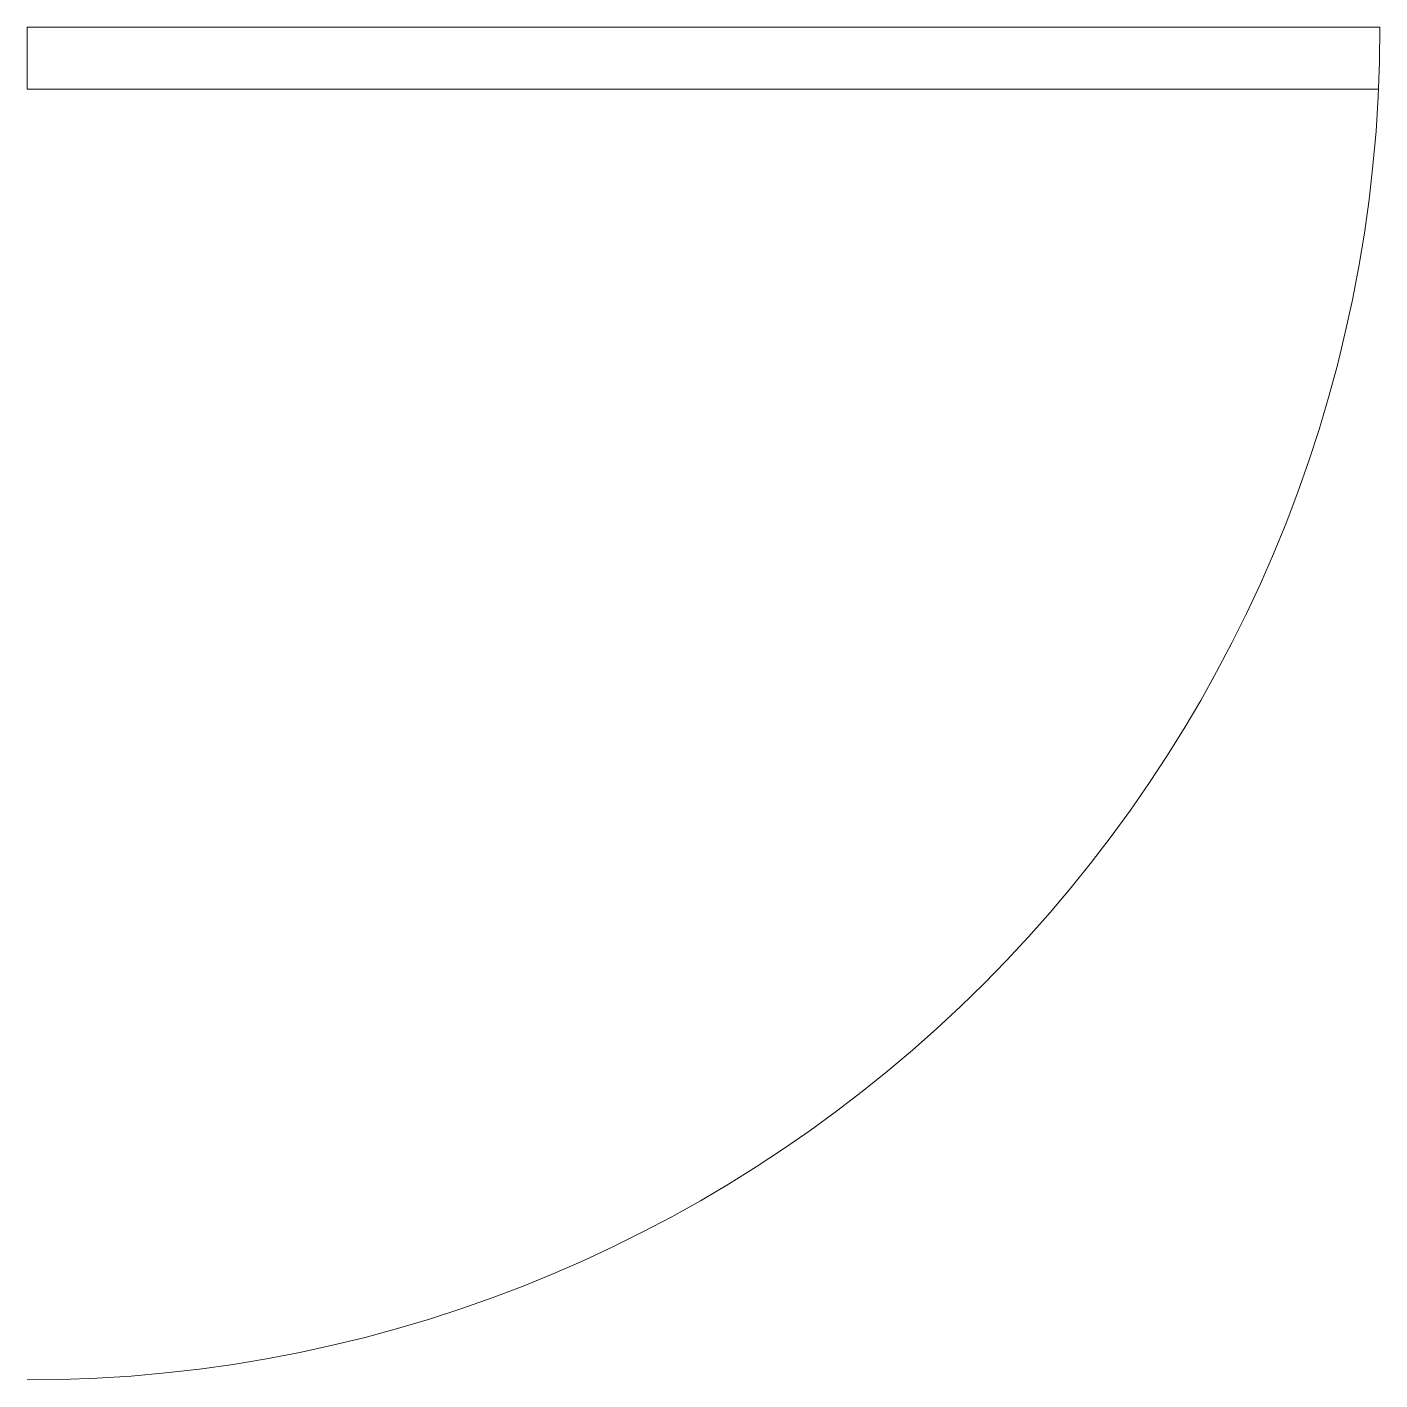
# Model space of a CAD drawing. Header units: inches. Extents: x 247.5 to 277.5, y -431.4 to -401.4.
import ezdxf

# ---------------------------------------------------------------- set-up
doc = ezdxf.new("R2010")
doc.units = ezdxf.units.IN
doc.header["$MEASUREMENT"] = 0
doc.layers.add('A201-Floorplan-2nd-floor', color=3, linetype='Continuous', lineweight=9)

msp = doc.modelspace()

# ---------------------------------------------------------------- linework, layer by layer
at = {"layer": 'A201-Floorplan-2nd-floor'}
for p, q in [((277.505, -401.429), (247.505, -401.429)), ((247.505, -401.429), (247.505, -402.809)), ((247.505, -402.809), (277.473, -402.809))]:
    msp.add_line(p, q, dxfattribs=at)
msp.add_arc((247.505, -401.429), 30, 270, 0, dxfattribs=at)

doc.saveas('drawing.dxf')
